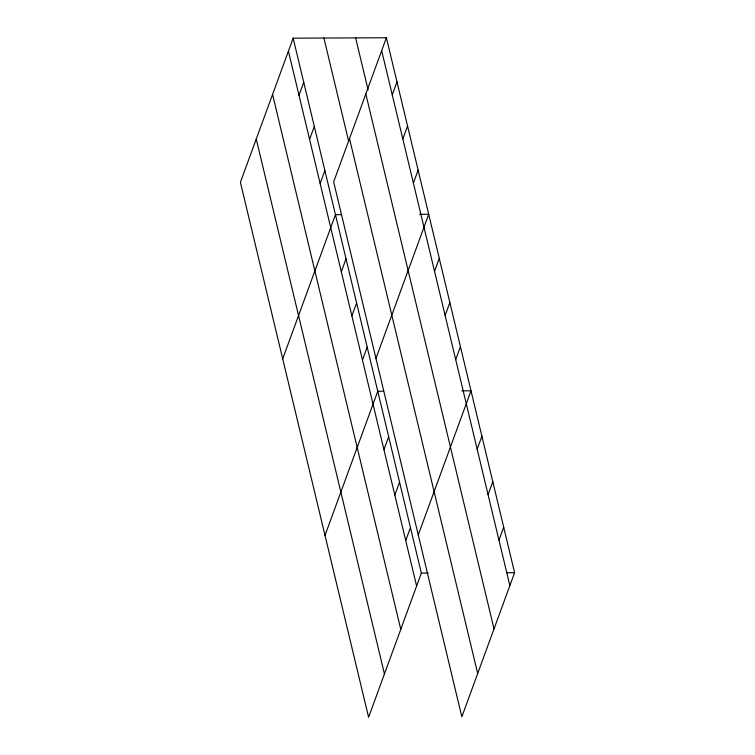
<?xml version="1.0" encoding="UTF-8"?>
<svg xmlns="http://www.w3.org/2000/svg" width="755" height="755" viewBox="0 0 755 755"><rect width="100%" height="100%" fill="white"/><g stroke="black" fill="none" stroke-linecap="round" stroke-linejoin="round"><path stroke-width="1.13" d="M293.157 38.184L240.401 182.332L368.6 717.25L421.347 573.102L293.157 38.184L386.4 37.75L514.599 572.667L461.843 716.816L333.653 181.898L386.4 37.75M298.999 95.253L303.727 82.314M309.569 139.382L314.307 126.444M320.148 183.512L324.886 170.573M282.71 358.851L335.456 214.703L341.156 214.675M392.241 94.819L396.979 81.88M341.298 271.772L346.035 258.833M402.821 138.948L407.549 126.01M351.877 315.901L356.615 302.963M413.391 183.078L418.128 170.139M362.457 360.031L367.185 347.102M375.952 358.427L428.708 214.269L419.591 214.316M325.009 535.38L377.764 391.232L383.464 391.203M434.55 271.338L439.278 258.408M383.927 449.631L388.665 436.692M445.12 315.477L449.857 302.538M394.818 495.101L399.555 482.162M455.699 359.606L460.437 346.668M405.718 540.571L410.456 527.632M418.261 534.946L471.007 390.797L461.89 390.835M477.169 449.206L481.907 436.267M488.07 494.667L492.807 481.728M498.97 540.136L503.698 527.198M421.347 573.102L428.189 573.073M506.624 572.705L514.599 572.667M381.671 50.689L509.861 585.606M355.633 37.892L368.1 89.949M365.826 93.988L494.015 628.906M349.499 138.599L477.689 673.517M323.923 38.043L348.602 141.015M288.419 51.123L416.618 586.04M272.574 94.422L400.773 629.34M256.247 139.033L384.446 673.951"/></g></svg>
